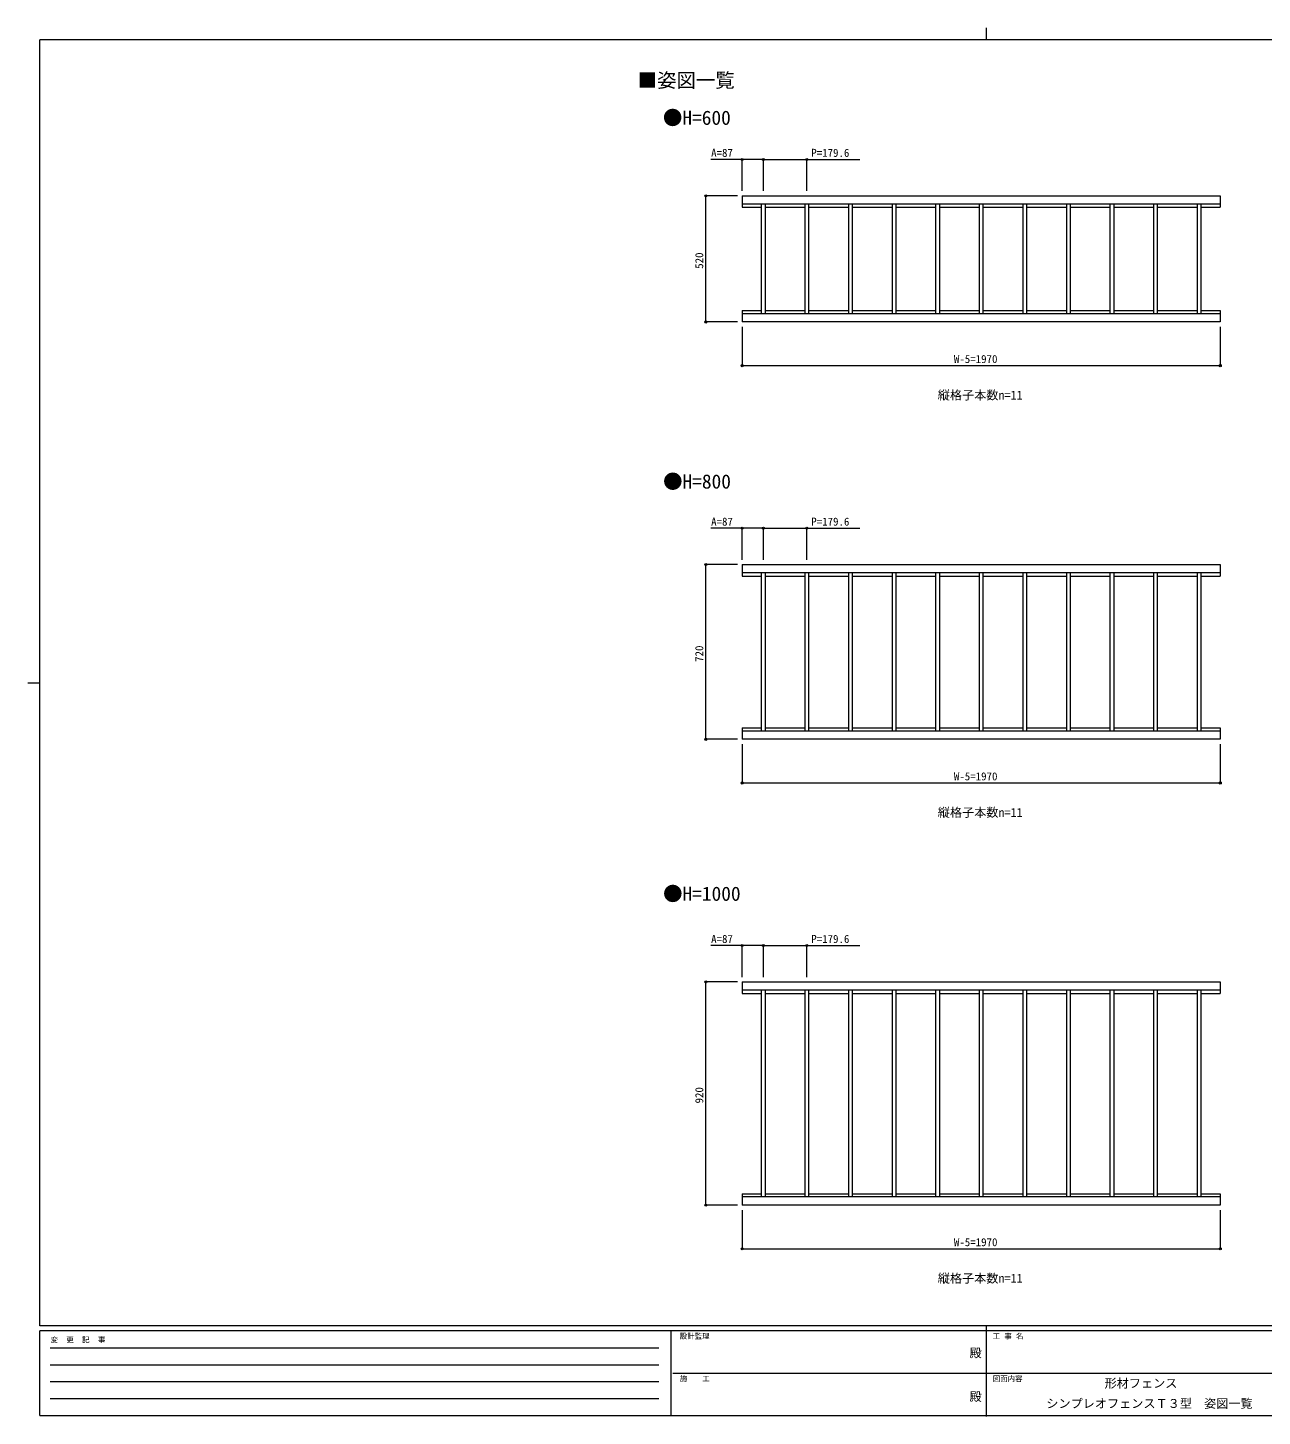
# Model space of a CAD drawing. Units: millimetres, scale not verified. Extents: x -3890 to 4140, y -2825 to 2898.
# Drawn here: x -3890 to 1197, y -2825 to 2898 of the extents above; entities that cross this region are included whole.
import ezdxf
from ezdxf.enums import TextEntityAlignment as Align

# ---------------------------------------------------------------- set-up
doc = ezdxf.new("R2010")
doc.units = ezdxf.units.MM
doc.header["$LTSCALE"] = 10
doc.header["$PDMODE"] = 32
doc.header["$PDSIZE"] = 5
doc.layers.add('0-0_0', color=7, linetype='Continuous')
doc.layers.add('0-4_YKK_12', color=3, linetype='Continuous')
for name, color, linetype, lineweight in [('0-1_USER1', 3, 'Continuous', 18), ('0-2_YKK_ZWAK', 4, 'Continuous', 9), ('0-3_YKK_11', 6, 'Continuous', 9)]:
    doc.layers.add(name, color=color, linetype=linetype, lineweight=lineweight)
doc.styles.add('ＭＳ ゴシック', font='')
doc.styles.get('ＭＳ ゴシック').set_extended_font_data('MS Gothic')

msp = doc.modelspace()

# ---------------------------------------------------------------- linework, layer by layer
at = {"layer": '0-1_USER1'}
for p, q in [((60.01, 2897.5), (60.01, 2847.5)), ((3960.01, 2847.5), (-3839.99, 2847.5)), ((-3839.99, -2452.5), (-3839.99, 2847.5)), ((-3889.99, 197.5), (-3839.99, 197.5)), ((3960.01, -2452.5), (-3839.99, -2452.5)), ((60.01, -2452.5), (60.01, -2822.5)), ((-1239.99, -2472.5), (-3839.99, -2472.5)), ((-3839.99, -2822.5), (-3839.99, -2472.5)), ((-1239.99, -2472.5), (-1239.99, -2822.5)), ((60.01, -2472.5), (-1239.99, -2472.5)), ((1360.01, -2472.5), (60.01, -2472.5)), ((-3797.49, -2542.5), (-1289.99, -2542.5)), ((-3797.49, -2612.5), (-1289.99, -2612.5)), ((-3797.49, -2682.5), (-1289.99, -2682.5)), ((-1232.49, -2647.5), (60.01, -2647.5)), ((60.01, -2647.5), (1360.01, -2647.5)), ((-3797.49, -2752.5), (-1289.99, -2752.5)), ((-3839.99, -2822.5), (-1239.99, -2822.5)), ((-1239.99, -2822.5), (60.01, -2822.5)), ((60.01, -2822.5), (1360.01, -2822.5))]:
    msp.add_line(p, q, dxfattribs=at)
msp.add_point((60.01, -2822.5), dxfattribs=at)
at = {"layer": '0-2_YKK_ZWAK'}
for p, q in [((-945.83, 2204.88), (1024.17, 2204.88)), ((-945.83, 2204.88), (-945.83, 2157.88)), ((1024.17, 2204.88), (1024.17, 2157.88)), ((1024.17, 2170.88), (-945.83, 2170.88)), ((-945.83, 2157.88), (-867.33, 2157.88)), ((-867.33, 2170.88), (-867.33, 1718.88)), ((-850.33, 1718.88), (-850.33, 2170.88)), ((-850.33, 2157.88), (-687.73, 2157.88)), ((-687.73, 2170.88), (-687.73, 1718.88)), ((-670.73, 1718.88), (-670.73, 2170.88)), ((-670.73, 2157.88), (-508.13, 2157.88)), ((-508.13, 2170.88), (-508.13, 1718.88)), ((-491.13, 1718.88), (-491.13, 2170.88)), ((-491.13, 2157.88), (-328.53, 2157.88)), ((-328.53, 2170.88), (-328.53, 1718.88)), ((-311.53, 1718.88), (-311.53, 2170.88)), ((-311.53, 2157.88), (-148.93, 2157.88)), ((-148.93, 2170.88), (-148.93, 1718.88)), ((-131.93, 1718.88), (-131.93, 2170.88)), ((-131.93, 2157.88), (30.67, 2157.88)), ((30.67, 2170.88), (30.67, 1718.88)), ((47.67, 1718.88), (47.67, 2170.88)), ((47.67, 2157.88), (210.27, 2157.88)), ((210.27, 2170.88), (210.27, 1718.88)), ((227.27, 1718.88), (227.27, 2170.88)), ((227.27, 2157.88), (389.87, 2157.88)), ((389.87, 2170.88), (389.87, 1718.88)), ((406.87, 1718.88), (406.87, 2170.88)), ((406.87, 2157.88), (569.47, 2157.88)), ((569.47, 2170.88), (569.47, 1718.88)), ((586.47, 1718.88), (586.47, 2170.88)), ((586.47, 2157.88), (749.07, 2157.88)), ((749.07, 2170.88), (749.07, 1718.88)), ((766.07, 1718.88), (766.07, 2170.88)), ((766.07, 2157.88), (928.67, 2157.88)), ((928.67, 2170.88), (928.67, 1718.88)), ((945.67, 1718.88), (945.67, 2170.88)), ((945.67, 2157.88), (1024.17, 2157.88)), ((-945.83, 1731.88), (-867.33, 1731.88)), ((-945.83, 1731.88), (-945.83, 1684.88)), ((1024.17, 1718.88), (-945.83, 1718.88)), ((-850.33, 1731.88), (-687.73, 1731.88)), ((-670.73, 1731.88), (-508.13, 1731.88)), ((-491.13, 1731.88), (-328.53, 1731.88)), ((-311.53, 1731.88), (-148.93, 1731.88)), ((-131.93, 1731.88), (30.67, 1731.88)), ((47.67, 1731.88), (210.27, 1731.88)), ((227.27, 1731.88), (389.87, 1731.88)), ((406.87, 1731.88), (569.47, 1731.88)), ((586.47, 1731.88), (749.07, 1731.88)), ((766.07, 1731.88), (928.67, 1731.88)), ((945.67, 1731.88), (1024.17, 1731.88)), ((1024.17, 1731.88), (1024.17, 1684.88)), ((1024.17, 1684.88), (-945.83, 1684.88)), ((-945.83, 684.88), (1024.17, 684.88)), ((-945.83, 684.88), (-945.83, 637.88)), ((1024.17, 650.88), (-945.83, 650.88)), ((-945.83, 637.88), (-867.33, 637.88)), ((-867.33, 650.88), (-867.33, -1.12)), ((-850.33, -1.12), (-850.33, 650.88)), ((-850.33, 637.88), (-687.73, 637.88)), ((-687.73, 650.88), (-687.73, -1.12)), ((-670.73, -1.12), (-670.73, 650.88)), ((-670.73, 637.88), (-508.13, 637.88)), ((-508.13, 650.88), (-508.13, -1.12)), ((-491.13, -1.12), (-491.13, 650.88)), ((-491.13, 637.88), (-328.53, 637.88)), ((-328.53, 650.88), (-328.53, -1.12)), ((-311.53, -1.12), (-311.53, 650.88)), ((-311.53, 637.88), (-148.93, 637.88)), ((-148.93, 650.88), (-148.93, -1.12)), ((-131.93, -1.12), (-131.93, 650.88)), ((-131.93, 637.88), (30.67, 637.88)), ((30.67, 650.88), (30.67, -1.12)), ((47.67, -1.12), (47.67, 650.88)), ((47.67, 637.88), (210.27, 637.88)), ((210.27, 650.88), (210.27, -1.12)), ((227.27, -1.12), (227.27, 650.88)), ((227.27, 637.88), (389.87, 637.88)), ((389.87, 650.88), (389.87, -1.12)), ((406.87, -1.12), (406.87, 650.88)), ((406.87, 637.88), (569.47, 637.88)), ((569.47, 650.88), (569.47, -1.12)), ((586.47, -1.12), (586.47, 650.88)), ((586.47, 637.88), (749.07, 637.88)), ((749.07, 650.88), (749.07, -1.12)), ((766.07, -1.12), (766.07, 650.88)), ((766.07, 637.88), (928.67, 637.88)), ((928.67, 650.88), (928.67, -1.12)), ((945.67, -1.12), (945.67, 650.88)), ((945.67, 637.88), (1024.17, 637.88)), ((1024.17, 684.88), (1024.17, 637.88)), ((-945.83, 11.88), (-867.33, 11.88)), ((-945.83, 11.88), (-945.83, -35.12)), ((-850.33, 11.88), (-687.73, 11.88)), ((-670.73, 11.88), (-508.13, 11.88)), ((-491.13, 11.88), (-328.53, 11.88)), ((-311.53, 11.88), (-148.93, 11.88)), ((-131.93, 11.88), (30.67, 11.88)), ((47.67, 11.88), (210.27, 11.88)), ((227.27, 11.88), (389.87, 11.88)), ((406.87, 11.88), (569.47, 11.88)), ((586.47, 11.88), (749.07, 11.88)), ((766.07, 11.88), (928.67, 11.88)), ((945.67, 11.88), (1024.17, 11.88)), ((1024.17, 11.88), (1024.17, -35.12)), ((1024.17, -1.12), (-945.83, -1.12)), ((1024.17, -35.12), (-945.83, -35.12)), ((-945.83, -1035.12), (1024.17, -1035.12)), ((-945.83, -1035.12), (-945.83, -1082.12)), ((1024.17, -1069.12), (-945.83, -1069.12)), ((-945.83, -1082.12), (-867.33, -1082.12)), ((-867.33, -1069.12), (-867.33, -1921.12)), ((-850.33, -1921.12), (-850.33, -1069.12)), ((-850.33, -1082.12), (-687.73, -1082.12)), ((-687.73, -1069.12), (-687.73, -1921.12)), ((-670.73, -1921.12), (-670.73, -1069.12)), ((-670.73, -1082.12), (-508.13, -1082.12)), ((-508.13, -1069.12), (-508.13, -1921.12)), ((-491.13, -1921.12), (-491.13, -1069.12)), ((-491.13, -1082.12), (-328.53, -1082.12)), ((-328.53, -1069.12), (-328.53, -1921.12)), ((-311.53, -1921.12), (-311.53, -1069.12)), ((-311.53, -1082.12), (-148.93, -1082.12)), ((-148.93, -1069.12), (-148.93, -1921.12)), ((-131.93, -1921.12), (-131.93, -1069.12)), ((-131.93, -1082.12), (30.67, -1082.12)), ((30.67, -1069.12), (30.67, -1921.12)), ((47.67, -1921.12), (47.67, -1069.12)), ((47.67, -1082.12), (210.27, -1082.12)), ((210.27, -1069.12), (210.27, -1921.12)), ((227.27, -1921.12), (227.27, -1069.12)), ((227.27, -1082.12), (389.87, -1082.12)), ((389.87, -1069.12), (389.87, -1921.12)), ((406.87, -1921.12), (406.87, -1069.12)), ((406.87, -1082.12), (569.47, -1082.12)), ((569.47, -1069.12), (569.47, -1921.12)), ((586.47, -1921.12), (586.47, -1069.12)), ((586.47, -1082.12), (749.07, -1082.12)), ((749.07, -1069.12), (749.07, -1921.12)), ((766.07, -1921.12), (766.07, -1069.12)), ((766.07, -1082.12), (928.67, -1082.12)), ((928.67, -1069.12), (928.67, -1921.12)), ((945.67, -1921.12), (945.67, -1069.12)), ((945.67, -1082.12), (1024.17, -1082.12)), ((1024.17, -1035.12), (1024.17, -1082.12)), ((-945.83, -1908.12), (-867.33, -1908.12)), ((-945.83, -1908.12), (-945.83, -1955.12)), ((1024.17, -1921.12), (-945.83, -1921.12)), ((-850.33, -1908.12), (-687.73, -1908.12)), ((-670.73, -1908.12), (-508.13, -1908.12)), ((-491.13, -1908.12), (-328.53, -1908.12)), ((-311.53, -1908.12), (-148.93, -1908.12)), ((-131.93, -1908.12), (30.67, -1908.12)), ((47.67, -1908.12), (210.27, -1908.12)), ((227.27, -1908.12), (389.87, -1908.12)), ((406.87, -1908.12), (569.47, -1908.12)), ((586.47, -1908.12), (749.07, -1908.12)), ((766.07, -1908.12), (928.67, -1908.12)), ((945.67, -1908.12), (1024.17, -1908.12)), ((1024.17, -1908.12), (1024.17, -1955.12)), ((1024.17, -1955.12), (-945.83, -1955.12))]:
    msp.add_line(p, q, dxfattribs=at)
at = {"layer": '0-3_YKK_11'}
for p, q in [((-945.83, 2224.88), (-945.83, 2355.88)), ((-858.83, 2224.88), (-858.83, 2355.88)), ((-858.83, 2224.88), (-858.83, 2355.88)), ((-679.23, 2224.88), (-679.23, 2355.88)), ((-965.83, 2204.88), (-1096.83, 2204.88)), ((-1095.83, 1684.88), (-1095.83, 2204.88)), ((-965.83, 1684.88), (-1096.83, 1684.88)), ((-945.83, 1664.88), (-945.83, 1503.88)), ((1024.17, 1664.88), (1024.17, 1503.88)), ((-945.83, 1504.88), (1024.17, 1504.88)), ((-945.83, 704.88), (-945.83, 835.88)), ((-858.83, 704.88), (-858.83, 835.88)), ((-858.83, 704.88), (-858.83, 835.88)), ((-679.23, 704.88), (-679.23, 835.88)), ((-965.83, 684.88), (-1096.83, 684.88)), ((-1095.83, -35.12), (-1095.83, 684.88)), ((-965.83, -35.12), (-1096.83, -35.12)), ((-945.83, -55.12), (-945.83, -216.12)), ((1024.17, -55.12), (1024.17, -216.12)), ((-945.83, -215.12), (1024.17, -215.12)), ((-945.83, -1015.12), (-945.83, -884.12)), ((-858.83, -1015.12), (-858.83, -884.12)), ((-858.83, -1015.12), (-858.83, -884.12)), ((-679.23, -1015.12), (-679.23, -884.12)), ((-965.83, -1035.12), (-1096.83, -1035.12)), ((-1095.83, -1955.12), (-1095.83, -1035.12)), ((-965.83, -1955.12), (-1096.83, -1955.12)), ((-945.83, -1975.12), (-945.83, -2136.12)), ((1024.17, -1975.12), (1024.17, -2136.12)), ((-945.83, -2135.12), (1024.17, -2135.12))]:
    msp.add_line(p, q, dxfattribs=at)
for points in [[(-858.83, 2354.88), (-945.83, 2354.88), (-1074.83, 2354.88)], [(-858.83, 2354.88), (-679.23, 2354.88), (-461.43, 2354.88)], [(-858.83, 834.88), (-945.83, 834.88), (-1074.83, 834.88)], [(-858.83, 834.88), (-679.23, 834.88), (-461.43, 834.88)], [(-858.83, -885.12), (-945.83, -885.12), (-1074.83, -885.12)], [(-858.83, -885.12), (-679.23, -885.12), (-461.43, -885.12)]]:
    msp.add_lwpolyline(points, dxfattribs=at)
for centre in [(-945.83, 2354.88), (-858.83, 2354.88), (-858.83, 2354.88), (-679.23, 2354.88), (-1095.83, 2204.88), (-1095.83, 1684.88), (-945.83, 1504.88), (1024.17, 1504.88), (-945.83, 834.88), (-858.83, 834.88), (-858.83, 834.88), (-679.23, 834.88), (-1095.83, 684.88), (-1095.83, -35.12), (-945.83, -215.12), (1024.17, -215.12), (-945.83, -885.12), (-858.83, -885.12), (-858.83, -885.12), (-679.23, -885.12), (-1095.83, -1035.12), (-1095.83, -1955.12), (-945.83, -2135.12), (1024.17, -2135.12)]:
    msp.add_circle(centre, 4.25, dxfattribs=at)

# ---------------------------------------------------------------- texts
at = {"layer": '0-0_0', "style": 'ＭＳ ゴシック'}
for s, p in [('形材フェンス\u3000', (547.34, -2718.33)), ('シンプレオフェンスＴ３型\u3000姿図一覧', (307.34, -2801.67))]:
    msp.add_text(s, height=36.66, dxfattribs=at).set_placement(p, align=Align.BOTTOM_LEFT)
at = {"layer": '0-1_USER1', "style": 'ＭＳ ゴシック'}
for s, height, p in [('変  更  記  事', 21.99, (-3796.32, -2527.5)), ('設計監理', 21.99, (-1203.32, -2512.5)), ('工 事 名', 21.99, (86.26, -2512.5)), ('殿', 36.66, (-9.21, -2593.25)), ('施\u3000\u3000工', 21.99, (-1203.32, -2687.5)), ('図面内容', 21.99, (86.26, -2687.5)), ('殿', 36.66, (-9.21, -2773.25))]:
    msp.add_text(s, height=height, dxfattribs=at).set_placement(p, align=Align.BOTTOM_LEFT)
at = {"layer": '0-3_YKK_11', "style": 'ＭＳ ゴシック'}
for s, p in [('A=87', (-1074.03, 2355.68)), ('P=179.6', (-661.43, 2355.68)), ('W-5=1970', (-73.63, 1505.88)), ('A=87', (-1074.03, 835.68)), ('P=179.6', (-661.43, 835.68)), ('W-5=1970', (-73.63, -214.12)), ('A=87', (-1074.03, -884.32)), ('P=179.6', (-661.43, -884.32)), ('W-5=1970', (-73.63, -2134.12))]:
    msp.add_text(s, height=32.99, dxfattribs=at).set_placement(p, align=Align.BOTTOM_LEFT)
for s, p in [('520', (-1096.63, 1904.08)), ('720', (-1096.63, 284.08)), ('920', (-1096.63, -1535.92))]:
    msp.add_text(s, height=32.99, rotation=90, dxfattribs=at).set_placement(p, align=Align.BOTTOM_LEFT)
at = {"layer": '0-4_YKK_12', "style": 'ＭＳ ゴシック'}
for s, height, p in [('■姿図一覧', 58.65, (-1376.77, 2634.14)), ('●H=600', 58.65, (-1272.51, 2479.87)), ('縦格子本数n=11', 36.66, (-140.08, 1354.27)), ('●H=800', 58.65, (-1271.83, 980.61)), ('縦格子本数n=11', 36.66, (-140.08, -365.73)), ('●H=1000', 58.65, (-1271.83, -718.34)), ('縦格子本数n=11', 36.66, (-140.08, -2285.73))]:
    msp.add_text(s, height=height, dxfattribs=at).set_placement(p, align=Align.BOTTOM_LEFT)

doc.saveas('drawing.dxf')
